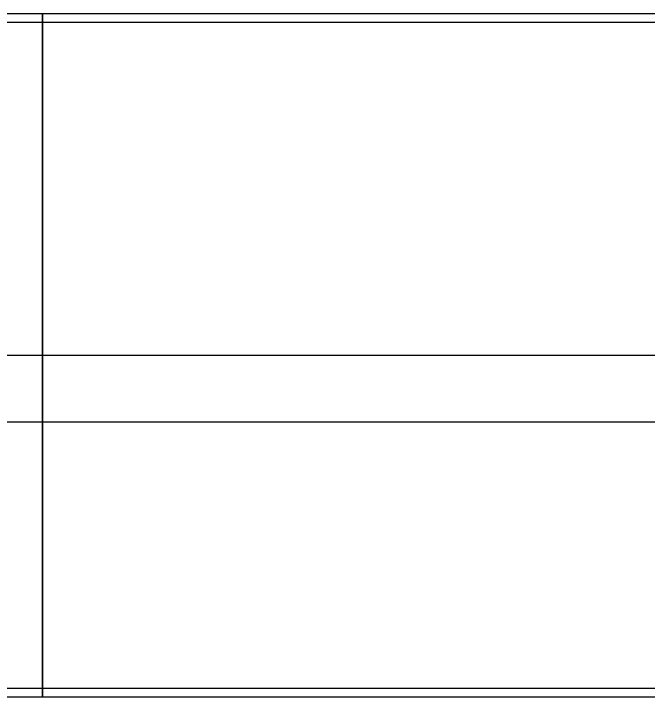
# Model space of a CAD drawing. Header units: millimetres. Extents: x -85 to 1059, y -155 to 155.
# Drawn here: x 487.1 to 773, y -154 to 154 of the extents above; entities that cross this region are included whole.
import ezdxf

# ---------------------------------------------------------------- set-up
doc = ezdxf.new("R2010")
doc.units = ezdxf.units.MM
doc.header["$MEASUREMENT"] = 0
doc.layers.add('Default', color=7, linetype='Continuous', true_color=0x000000)

msp = doc.modelspace()

# ---------------------------------------------------------------- linework, layer by layer
at = {"layer": 'Default'}
for points, knots in [([(500, 0, -154), (500, -154, -154), (500, -154), (500, -154, 154), (500, 0, 154), (500, 154, 154), (500, 154), (500, 154, -154), (500, 0, -154)], [0, 0, 0, 241.902634, 241.902634, 483.805269, 483.805269, 725.707903, 725.707903, 967.610537, 967.610537, 967.610537]), ([(500, 0, -150), (500, -150, -150), (500, -150), (500, -150, 150), (500, 0, 150), (500, 150, 150), (500, 150), (500, 150, -150), (500, 0, -150)], [0, 0, 0, 235.619449, 235.619449, 471.238898, 471.238898, 706.858347, 706.858347, 942.477796, 942.477796, 942.477796])]:
    msp.add_rational_spline(points, [1, 0.707106781187, 1, 0.707106781187, 1, 0.707106781187, 1, 0.707106781187, 1], degree=2, knots=knots, dxfattribs=at)
for points in [[(1000, 154), (500, 154), (0, 154)], [(1000, 150), (500, 150), (0, 150)], [(1039, 0, -6), (495.5, 0, -6), (-48, 0, -6)], [(1000, 0, -154), (500, 0, -154), (0, 0, -154)], [(1000, 0, -150), (500, 0, -150), (0, 0, -150)], [(1000, 0, 154), (500, 0, 154), (0, 0, 154)], [(1000, 0, 150), (500, 0, 150), (0, 0, 150)], [(1059, -30, 252), (515.5, -30, 252), (-28, -30, 252)], [(1059, -30, 184), (515.5, -30, 184), (-28, -30, 184)], [(1000, -150), (500, -150), (0, -150)], [(1000, -154), (500, -154), (0, -154)]]:
    msp.add_open_spline(points, degree=2, dxfattribs=at)

doc.saveas('drawing.dxf')
